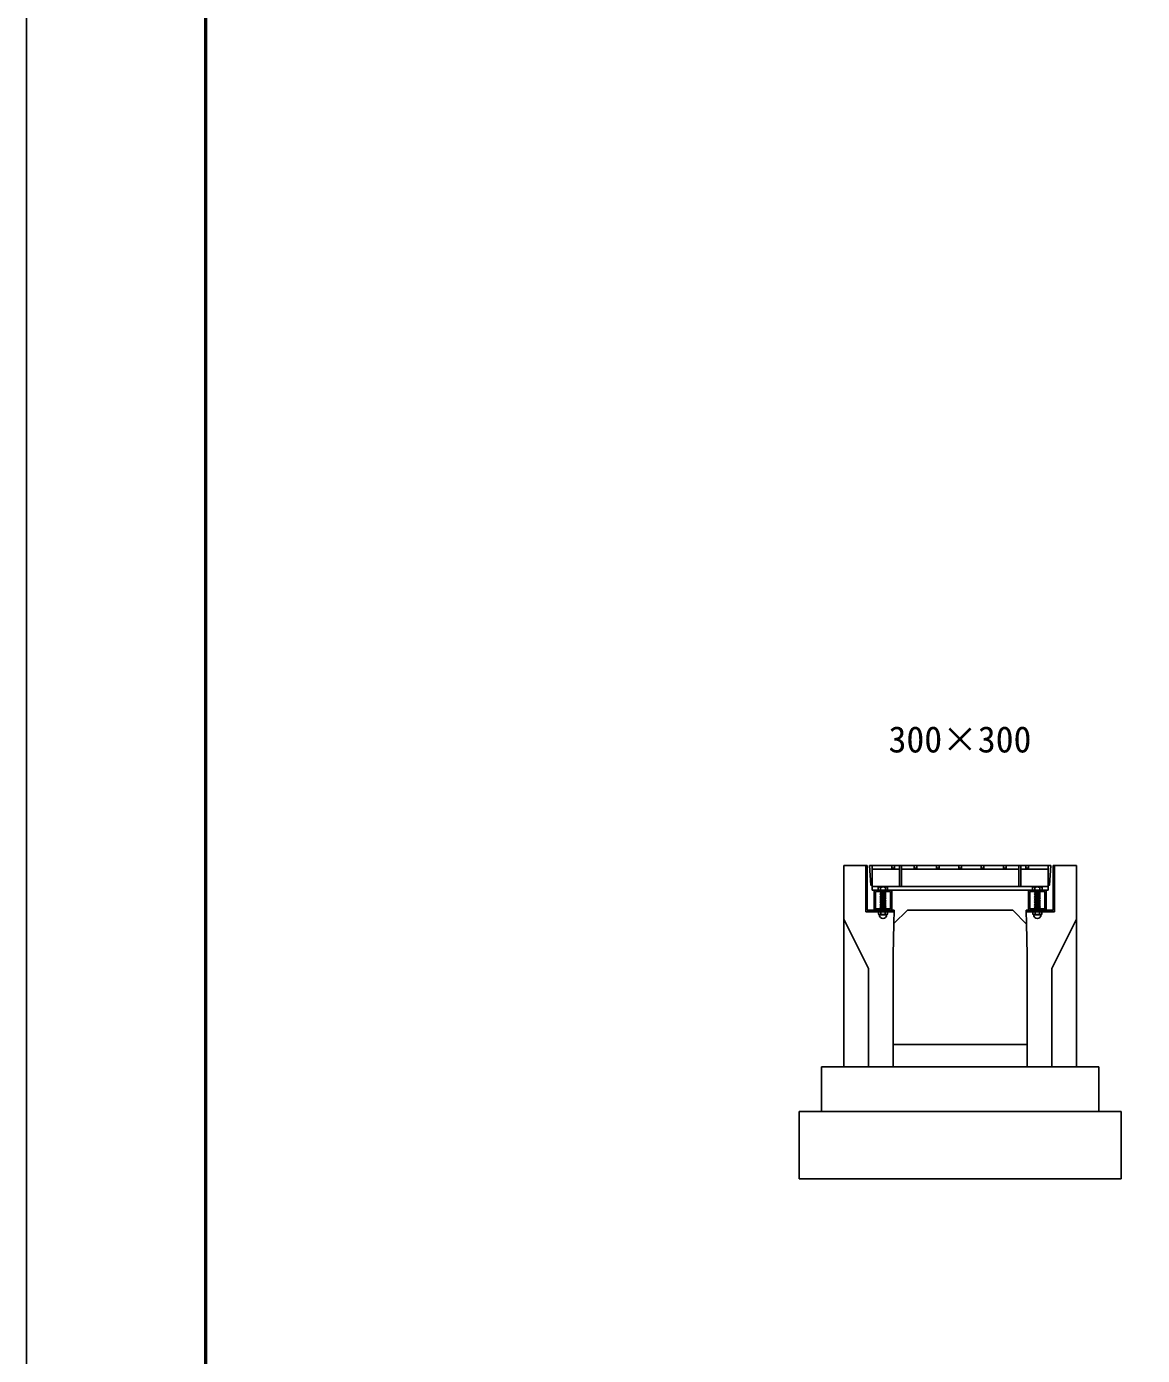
# Model space of a CAD drawing. Units: millimetres, scale not verified. Extents: x -16800 to 16800, y -5940 to 5940.
# Drawn here: x -16800 to -14307, y -2970 to 0 of the extents above; entities that cross this region are included whole.
import ezdxf
from ezdxf.enums import TextEntityAlignment as Align

# ---------------------------------------------------------------- set-up
doc = ezdxf.new("R2010")
doc.units = ezdxf.units.MM
doc.header["$LTSCALE"] = 20
doc.linetypes.add('DOTTED', pattern=[1.75, 0.25, -1.5])
for name, color, linetype, lineweight in [('0-0_Defpoints', 5, 'Continuous', 25), ('0-1_OUTLINE', 3, 'Continuous', 25), ('0-2_TXT', 7, 'Continuous', 25), ('0-4_WAKU', 3, 'Continuous', 25), ('0-6_HATCH', 6, 'Continuous', 25)]:
    doc.layers.add(name, color=color, linetype=linetype, lineweight=lineweight)
doc.styles.add('ＭＳ ゴシック', font='')
doc.styles.get('ＭＳ ゴシック').set_extended_font_data('MS Gothic')

msp = doc.modelspace()

# ---------------------------------------------------------------- linework, layer by layer
at = {"layer": '0-0_Defpoints'}
msp.add_lwpolyline([(-16800, -5940), (0, -5940), (0, 5940), (-16800, 5940)], close=True, dxfattribs=at)
at = {"layer": '0-1_OUTLINE'}
for p, q in [((-14973.94, -1875), (-14973.94, -2325)), ((-14921.44, -1875), (-14973.94, -1875)), ((-14453.94, -1875), (-14506.44, -1875)), ((-14453.94, -1875), (-14453.94, -2325)), ((-14862.19, -2005), (-14831.44, -1975)), ((-14831.44, -1975), (-14596.44, -1975)), ((-14596.44, -1975), (-14565.67, -2005.77)), ((-14973.94, -1995), (-14918.94, -2105)), ((-14862.19, -2005), (-14863.94, -2075)), ((-14563.94, -2075), (-14565.69, -2005)), ((-14453.94, -1995), (-14508.94, -2105)), ((-14863.94, -2075), (-14863.94, -2325)), ((-14563.94, -2075), (-14563.94, -2325)), ((-14918.94, -2105), (-14918.94, -2325)), ((-14508.94, -2105), (-14508.94, -2325)), ((-14863.94, -2275), (-14563.94, -2275)), ((-15023.94, -2325), (-15023.94, -2425)), ((-15023.94, -2325), (-14403.94, -2325)), ((-14973.94, -2325), (-14863.94, -2325)), ((-14563.94, -2325), (-14453.94, -2325)), ((-14403.94, -2325), (-14403.94, -2425)), ((-15073.94, -2575), (-15073.94, -2425)), ((-15073.94, -2425), (-14353.94, -2425)), ((-14353.94, -2575), (-14353.94, -2425)), ((-15073.94, -2575), (-14353.94, -2575))]:
    msp.add_line(p, q, dxfattribs=at)
at = {"layer": '0-4_WAKU', "lineweight": 50}
msp.add_lwpolyline([(-16400, -5540), (-400, -5540), (-400, 5540), (-16400, 5540)], close=True, dxfattribs=at)
at = {"layer": '0-6_HATCH'}
for p, q in [((-14924.64, -1875), (-14924.64, -1978.2)), ((-14921.44, -1875), (-14921.44, -1975)), ((-14916.44, -1875), (-14511.44, -1875)), ((-14910.44, -1875), (-14910.44, -1930)), ((-14910.44, -1883), (-14849.44, -1883)), ((-14849.44, -1922), (-14849.44, -1875)), ((-14844.94, -1922), (-14844.94, -1875)), ((-14844.94, -1883), (-14582.94, -1883)), ((-14582.94, -1875), (-14582.94, -1922)), ((-14578.44, -1875), (-14578.44, -1922)), ((-14578.44, -1883), (-14517.44, -1883)), ((-14517.44, -1875), (-14517.44, -1930)), ((-14506.44, -1875), (-14506.44, -1975)), ((-14503.24, -1875), (-14503.24, -1978.2)), ((-14910.44, -1922), (-14517.44, -1922)), ((-14910.44, -1930), (-14517.44, -1930)), ((-14894.94, -1922.5), (-14896.94, -1924)), ((-14896.94, -1930), (-14896.94, -1924)), ((-14875.94, -1930), (-14896.94, -1930)), ((-14896.62, -1923.72), (-14894.94, -1922.5)), ((-14877.94, -1922.5), (-14894.94, -1922.5)), ((-14892.94, -1930), (-14879.94, -1930)), ((-14892.94, -1931), (-14891.94, -1930)), ((-14891.94, -1930), (-14891.94, -1924)), ((-14880.94, -1930), (-14880.94, -1924)), ((-14880.94, -1931), (-14879.94, -1930)), ((-14876.27, -1923.72), (-14877.94, -1922.5)), ((-14875.94, -1930), (-14875.94, -1924)), ((-14549.94, -1922.5), (-14551.94, -1924)), ((-14551.94, -1930), (-14551.94, -1924)), ((-14530.94, -1930), (-14551.94, -1930)), ((-14551.62, -1923.72), (-14549.94, -1922.5)), ((-14532.94, -1922.5), (-14549.94, -1922.5)), ((-14547.94, -1930), (-14534.94, -1930)), ((-14547.94, -1931), (-14546.94, -1930)), ((-14546.94, -1930), (-14546.94, -1924)), ((-14535.94, -1930), (-14535.94, -1924)), ((-14535.94, -1931), (-14534.94, -1930)), ((-14531.27, -1923.72), (-14532.94, -1922.5)), ((-14530.94, -1930), (-14530.94, -1924)), ((-14891.94, -1932), (-14892.94, -1931)), ((-14892.94, -1933), (-14891.94, -1932)), ((-14891.94, -1934), (-14892.94, -1933)), ((-14892.94, -1935), (-14891.94, -1934)), ((-14879.94, -1934), (-14892.94, -1935)), ((-14891.94, -1936), (-14892.94, -1935)), ((-14892.94, -1937), (-14891.94, -1936)), ((-14879.94, -1936), (-14892.94, -1937)), ((-14891.94, -1938), (-14892.94, -1937)), ((-14892.94, -1939), (-14891.94, -1938)), ((-14879.94, -1938), (-14892.94, -1939)), ((-14891.94, -1940), (-14892.94, -1939)), ((-14892.94, -1941), (-14891.94, -1940)), ((-14879.94, -1940), (-14892.94, -1941)), ((-14891.94, -1942), (-14892.94, -1941)), ((-14879.94, -1942), (-14892.94, -1943)), ((-14892.94, -1943), (-14891.94, -1942)), ((-14879.94, -1944), (-14892.94, -1945)), ((-14891.94, -1946), (-14892.94, -1945)), ((-14879.94, -1946), (-14892.94, -1947)), ((-14892.94, -1947), (-14891.94, -1946)), ((-14891.94, -1948), (-14892.94, -1947)), ((-14879.94, -1948), (-14892.94, -1949)), ((-14892.94, -1949), (-14891.94, -1948)), ((-14891.94, -1950), (-14892.94, -1949)), ((-14879.94, -1950), (-14892.94, -1951)), ((-14892.94, -1951), (-14891.94, -1950)), ((-14891.94, -1952), (-14892.94, -1951)), ((-14879.94, -1952), (-14892.94, -1953)), ((-14892.94, -1953), (-14891.94, -1952)), ((-14891.94, -1954), (-14892.94, -1953)), ((-14879.94, -1954), (-14892.94, -1955)), ((-14892.94, -1955), (-14891.94, -1954)), ((-14891.94, -1956), (-14892.94, -1955)), ((-14879.94, -1956), (-14892.94, -1957)), ((-14892.94, -1957), (-14891.94, -1956)), ((-14891.94, -1958), (-14892.94, -1957)), ((-14879.94, -1958), (-14892.94, -1959)), ((-14892.94, -1959), (-14891.94, -1958)), ((-14891.94, -1960), (-14892.94, -1959)), ((-14879.94, -1960), (-14892.94, -1961)), ((-14892.94, -1961), (-14891.94, -1960)), ((-14879.94, -1932), (-14880.94, -1931)), ((-14880.94, -1935), (-14879.94, -1934)), ((-14879.94, -1936), (-14880.94, -1935)), ((-14880.94, -1937), (-14879.94, -1936)), ((-14879.94, -1938), (-14880.94, -1937)), ((-14880.94, -1939), (-14879.94, -1938)), ((-14879.94, -1940), (-14880.94, -1939)), ((-14880.94, -1943), (-14879.94, -1942)), ((-14879.94, -1944), (-14880.94, -1943)), ((-14880.94, -1945), (-14879.94, -1944)), ((-14879.94, -1946), (-14880.94, -1945)), ((-14880.94, -1947), (-14879.94, -1946)), ((-14880.94, -1947), (-14879.94, -1948)), ((-14880.94, -1949), (-14879.94, -1948)), ((-14880.94, -1949), (-14879.94, -1950)), ((-14880.94, -1951), (-14879.94, -1950)), ((-14880.94, -1951), (-14879.94, -1952)), ((-14880.94, -1953), (-14879.94, -1952)), ((-14880.94, -1953), (-14879.94, -1954)), ((-14880.94, -1955), (-14879.94, -1954)), ((-14880.94, -1955), (-14879.94, -1956)), ((-14880.94, -1957), (-14879.94, -1956)), ((-14880.94, -1957), (-14879.94, -1958)), ((-14880.94, -1959), (-14879.94, -1958)), ((-14880.94, -1959), (-14879.94, -1960)), ((-14880.94, -1961), (-14879.94, -1960)), ((-14546.94, -1932), (-14547.94, -1931)), ((-14547.94, -1933), (-14546.94, -1932)), ((-14546.94, -1934), (-14547.94, -1933)), ((-14547.94, -1935), (-14546.94, -1934)), ((-14534.94, -1934), (-14547.94, -1935)), ((-14546.94, -1936), (-14547.94, -1935)), ((-14547.94, -1937), (-14546.94, -1936)), ((-14534.94, -1936), (-14547.94, -1937)), ((-14546.94, -1938), (-14547.94, -1937)), ((-14547.94, -1939), (-14546.94, -1938)), ((-14534.94, -1938), (-14547.94, -1939)), ((-14546.94, -1940), (-14547.94, -1939)), ((-14547.94, -1941), (-14546.94, -1940)), ((-14534.94, -1940), (-14547.94, -1941)), ((-14546.94, -1942), (-14547.94, -1941)), ((-14534.94, -1942), (-14547.94, -1943)), ((-14547.94, -1943), (-14546.94, -1942)), ((-14534.94, -1944), (-14547.94, -1945)), ((-14546.94, -1946), (-14547.94, -1945)), ((-14534.94, -1946), (-14547.94, -1947)), ((-14547.94, -1947), (-14546.94, -1946)), ((-14546.94, -1948), (-14547.94, -1947)), ((-14534.94, -1948), (-14547.94, -1949)), ((-14547.94, -1949), (-14546.94, -1948)), ((-14546.94, -1950), (-14547.94, -1949)), ((-14534.94, -1950), (-14547.94, -1951)), ((-14547.94, -1951), (-14546.94, -1950)), ((-14546.94, -1952), (-14547.94, -1951)), ((-14534.94, -1952), (-14547.94, -1953)), ((-14547.94, -1953), (-14546.94, -1952)), ((-14546.94, -1954), (-14547.94, -1953)), ((-14534.94, -1954), (-14547.94, -1955)), ((-14547.94, -1955), (-14546.94, -1954)), ((-14546.94, -1956), (-14547.94, -1955)), ((-14534.94, -1956), (-14547.94, -1957)), ((-14547.94, -1957), (-14546.94, -1956)), ((-14546.94, -1958), (-14547.94, -1957)), ((-14534.94, -1958), (-14547.94, -1959)), ((-14547.94, -1959), (-14546.94, -1958)), ((-14546.94, -1960), (-14547.94, -1959)), ((-14534.94, -1960), (-14547.94, -1961)), ((-14547.94, -1961), (-14546.94, -1960)), ((-14534.94, -1932), (-14535.94, -1931)), ((-14535.94, -1935), (-14534.94, -1934)), ((-14534.94, -1936), (-14535.94, -1935)), ((-14535.94, -1937), (-14534.94, -1936)), ((-14534.94, -1938), (-14535.94, -1937)), ((-14535.94, -1939), (-14534.94, -1938)), ((-14534.94, -1940), (-14535.94, -1939)), ((-14535.94, -1943), (-14534.94, -1942)), ((-14534.94, -1944), (-14535.94, -1943)), ((-14535.94, -1945), (-14534.94, -1944)), ((-14534.94, -1946), (-14535.94, -1945)), ((-14535.94, -1947), (-14534.94, -1946)), ((-14535.94, -1947), (-14534.94, -1948)), ((-14535.94, -1949), (-14534.94, -1948)), ((-14535.94, -1949), (-14534.94, -1950)), ((-14535.94, -1951), (-14534.94, -1950)), ((-14535.94, -1951), (-14534.94, -1952)), ((-14535.94, -1953), (-14534.94, -1952)), ((-14535.94, -1953), (-14534.94, -1954)), ((-14535.94, -1955), (-14534.94, -1954)), ((-14535.94, -1955), (-14534.94, -1956)), ((-14535.94, -1957), (-14534.94, -1956)), ((-14535.94, -1957), (-14534.94, -1958)), ((-14535.94, -1959), (-14534.94, -1958)), ((-14535.94, -1959), (-14534.94, -1960)), ((-14535.94, -1961), (-14534.94, -1960)), ((-14924.64, -1978.2), (-14863.44, -1978.2)), ((-14861.44, -1975), (-14921.44, -1975)), ((-14895.78, -1978.2), (-14896.65, -1978.85)), ((-14896.65, -1978.85), (-14896.65, -1984.03)), ((-14894.96, -1985), (-14896.65, -1984.03)), ((-14877.1, -1978.2), (-14895.78, -1978.2)), ((-14894.96, -1985.33), (-14894.96, -1985)), ((-14877.93, -1985), (-14894.96, -1985)), ((-14877.93, -1985.33), (-14894.96, -1985.33)), ((-14891.94, -1962), (-14892.94, -1961)), ((-14879.94, -1962), (-14892.94, -1963)), ((-14892.94, -1963), (-14891.94, -1962)), ((-14891.94, -1964), (-14892.94, -1963)), ((-14879.94, -1964), (-14892.94, -1965)), ((-14892.94, -1965), (-14891.94, -1964)), ((-14891.94, -1966), (-14892.94, -1965)), ((-14879.94, -1966), (-14892.94, -1967)), ((-14892.94, -1967), (-14891.94, -1966)), ((-14891.94, -1968), (-14892.94, -1967)), ((-14879.94, -1968), (-14892.94, -1969)), ((-14892.94, -1969), (-14891.94, -1968)), ((-14891.94, -1970), (-14892.94, -1969)), ((-14879.94, -1970), (-14892.94, -1971)), ((-14892.94, -1971), (-14891.94, -1970)), ((-14891.94, -1972), (-14892.94, -1971)), ((-14892.94, -1973), (-14891.94, -1972)), ((-14891.94, -1974), (-14892.94, -1973)), ((-14892.94, -1975), (-14891.94, -1974)), ((-14891.94, -1976), (-14892.94, -1975)), ((-14892.94, -1977), (-14891.94, -1976)), ((-14891.94, -1978), (-14892.94, -1977)), ((-14892.13, -1978.2), (-14891.93, -1978)), ((-14892.13, -1978.2), (-14880.13, -1978.2)), ((-14891.54, -1978.85), (-14891.54, -1984.03)), ((-14881.34, -1978.85), (-14881.34, -1984.03)), ((-14880.94, -1961), (-14879.94, -1962)), ((-14880.94, -1963), (-14879.94, -1962)), ((-14880.94, -1963), (-14879.94, -1964)), ((-14880.94, -1965), (-14879.94, -1964)), ((-14880.94, -1965), (-14879.94, -1966)), ((-14880.94, -1967), (-14879.94, -1966)), ((-14880.94, -1967), (-14879.94, -1968)), ((-14880.94, -1969), (-14879.94, -1968)), ((-14880.94, -1969), (-14879.94, -1970)), ((-14880.94, -1971), (-14879.94, -1970)), ((-14880.94, -1971), (-14879.94, -1972)), ((-14880.94, -1973), (-14879.94, -1972)), ((-14880.94, -1973), (-14879.94, -1974)), ((-14880.94, -1975), (-14879.94, -1974)), ((-14880.94, -1975), (-14879.93, -1976)), ((-14880.94, -1977), (-14879.94, -1976)), ((-14880.94, -1977), (-14879.93, -1978)), ((-14880.13, -1978.2), (-14879.93, -1978)), ((-14877.93, -1985), (-14876.24, -1984.03)), ((-14877.93, -1985.33), (-14877.93, -1985)), ((-14877.1, -1978.2), (-14876.24, -1978.85)), ((-14876.24, -1978.85), (-14876.24, -1984.03)), ((-14863.44, -1975), (-14863.44, -1978.2)), ((-14862.19, -2005), (-14861.44, -1975)), ((-14566.44, -1975), (-14506.44, -1975)), ((-14565.67, -2005.77), (-14566.44, -1975)), ((-14550.78, -1978.2), (-14551.65, -1978.85)), ((-14551.65, -1978.85), (-14551.65, -1984.03)), ((-14549.96, -1985), (-14551.65, -1984.03)), ((-14532.1, -1978.2), (-14550.78, -1978.2)), ((-14549.96, -1985.33), (-14549.96, -1985)), ((-14532.93, -1985), (-14549.96, -1985)), ((-14532.93, -1985.33), (-14549.96, -1985.33)), ((-14546.94, -1962), (-14547.94, -1961)), ((-14534.94, -1962), (-14547.94, -1963)), ((-14547.94, -1963), (-14546.94, -1962)), ((-14546.94, -1964), (-14547.94, -1963)), ((-14534.94, -1964), (-14547.94, -1965)), ((-14547.94, -1965), (-14546.94, -1964)), ((-14546.94, -1966), (-14547.94, -1965)), ((-14534.94, -1966), (-14547.94, -1967)), ((-14547.94, -1967), (-14546.94, -1966)), ((-14546.94, -1968), (-14547.94, -1967)), ((-14534.94, -1968), (-14547.94, -1969)), ((-14547.94, -1969), (-14546.94, -1968)), ((-14546.94, -1970), (-14547.94, -1969)), ((-14534.94, -1970), (-14547.94, -1971)), ((-14547.94, -1971), (-14546.94, -1970)), ((-14546.94, -1972), (-14547.94, -1971)), ((-14547.94, -1973), (-14546.94, -1972)), ((-14546.94, -1974), (-14547.94, -1973)), ((-14547.94, -1975), (-14546.94, -1974)), ((-14546.94, -1976), (-14547.94, -1975)), ((-14547.94, -1977), (-14546.94, -1976)), ((-14546.94, -1978), (-14547.94, -1977)), ((-14547.13, -1978.2), (-14546.93, -1978)), ((-14547.13, -1978.2), (-14535.13, -1978.2)), ((-14546.54, -1978.85), (-14546.54, -1984.03)), ((-14536.34, -1978.85), (-14536.34, -1984.03)), ((-14535.94, -1961), (-14534.94, -1962)), ((-14535.94, -1963), (-14534.94, -1962)), ((-14535.94, -1963), (-14534.94, -1964)), ((-14535.94, -1965), (-14534.94, -1964)), ((-14535.94, -1965), (-14534.94, -1966)), ((-14535.94, -1967), (-14534.94, -1966)), ((-14535.94, -1967), (-14534.94, -1968)), ((-14535.94, -1969), (-14534.94, -1968)), ((-14535.94, -1969), (-14534.94, -1970)), ((-14535.94, -1971), (-14534.94, -1970)), ((-14535.94, -1971), (-14534.94, -1972)), ((-14535.94, -1973), (-14534.94, -1972)), ((-14535.94, -1973), (-14534.94, -1974)), ((-14535.94, -1975), (-14534.94, -1974)), ((-14535.94, -1975), (-14534.93, -1976)), ((-14535.94, -1977), (-14534.94, -1976)), ((-14535.94, -1977), (-14534.93, -1978)), ((-14535.13, -1978.2), (-14534.93, -1978)), ((-14532.93, -1985), (-14531.24, -1984.03)), ((-14532.93, -1985.33), (-14532.93, -1985)), ((-14532.1, -1978.2), (-14531.24, -1978.85)), ((-14531.24, -1978.85), (-14531.24, -1984.03))]:
    msp.add_line(p, q, dxfattribs=at)
at = {"layer": '0-6_HATCH', "linetype": 'DOTTED'}
for p, q in [((-14879.94, -1930), (-14892.94, -1931)), ((-14534.94, -1930), (-14547.94, -1931)), ((-14879.94, -1932), (-14892.94, -1933)), ((-14534.94, -1932), (-14547.94, -1933)), ((-14879.94, -1972), (-14892.94, -1973)), ((-14879.94, -1974), (-14892.94, -1975)), ((-14879.94, -1976), (-14892.94, -1977)), ((-14534.94, -1972), (-14547.94, -1973)), ((-14534.94, -1974), (-14547.94, -1975)), ((-14534.94, -1976), (-14547.94, -1977))]:
    msp.add_line(p, q, dxfattribs=at)
at = {"layer": '0-6_HATCH'}
for points in [[(-14910.44, -1919), (-14913.44, -1919), (-14916.44, -1875)], [(-14860.94, -1875), (-14860.94, -1881), (-14866.94, -1881), (-14866.94, -1875)], [(-14810.94, -1875), (-14810.94, -1881), (-14816.94, -1881), (-14816.94, -1875)], [(-14760.94, -1875), (-14760.94, -1881), (-14766.94, -1881), (-14766.94, -1875)], [(-14710.94, -1875), (-14710.94, -1881), (-14716.94, -1881), (-14716.94, -1875)], [(-14660.94, -1875), (-14660.94, -1881), (-14666.94, -1881), (-14666.94, -1875)], [(-14610.94, -1875), (-14610.94, -1881), (-14616.94, -1881), (-14616.94, -1875)], [(-14560.94, -1875), (-14560.94, -1881), (-14566.94, -1881), (-14566.94, -1875)], [(-14517.44, -1919), (-14514.44, -1919), (-14511.44, -1875)], [(-14892.94, -1945), (-14891.94, -1944), (-14892.94, -1943)], [(-14879.94, -1934), (-14880.94, -1933), (-14879.94, -1932)], [(-14879.94, -1942), (-14880.94, -1941), (-14879.94, -1940)], [(-14547.94, -1945), (-14546.94, -1944), (-14547.94, -1943)], [(-14534.94, -1934), (-14535.94, -1933), (-14534.94, -1932)], [(-14534.94, -1942), (-14535.94, -1941), (-14534.94, -1940)], [(-14564.44, -1975), (-14564.44, -1978.2), (-14503.24, -1978.2)]]:
    msp.add_lwpolyline(points, dxfattribs=at)
for points in [[(-14906.44, -1930), (-14906.44, -1975), (-14866.44, -1975), (-14866.44, -1930)], [(-14521.44, -1930), (-14521.44, -1975), (-14561.44, -1975), (-14561.44, -1930)], [(-14903.24, -1933.2), (-14903.24, -1971.8), (-14869.64, -1971.8), (-14869.64, -1933.2)], [(-14524.64, -1933.2), (-14524.64, -1971.8), (-14558.24, -1971.8), (-14558.24, -1933.2)]]:
    msp.add_lwpolyline(points, close=True, dxfattribs=at)
for centre, radius, start, end in [((-14894.44, -1926.62), 3.62, 46.39563, 133.60437), ((-14886.44, -1938.62), 15.62, 69.39075, 110.60925), ((-14878.44, -1926.62), 3.62, 46.39563, 133.60437), ((-14549.44, -1926.62), 3.62, 46.39563, 133.60437), ((-14541.44, -1938.62), 15.62, 69.39075, 110.60925), ((-14533.44, -1926.62), 3.62, 46.39563, 133.60437), ((-14894.1, -1983.54), 5.35, 61.49832, 118.50684), ((-14894.1, -1979.33), 5.35, 241.49843, 298.50089), ((-14886.44, -1985.33), 8.19, 180, 359.99995), ((-14886.44, -1998.61), 20.42, 75.52621, 104.47362), ((-14886.44, -1964.26), 20.42, 255.52638, 284.47374), ((-14878.79, -1983.54), 5.35, 61.49231, 118.50169), ((-14878.79, -1979.33), 5.35, 241.49989, 298.5), ((-14549.1, -1983.54), 5.35, 61.49832, 118.50684), ((-14549.1, -1979.33), 5.35, 241.49843, 298.50089), ((-14541.44, -1985.33), 8.19, 180, 359.99995), ((-14541.44, -1998.61), 20.42, 75.52621, 104.47362), ((-14541.44, -1964.26), 20.42, 255.52638, 284.47374), ((-14533.79, -1983.54), 5.35, 61.49231, 118.50169), ((-14533.79, -1979.33), 5.35, 241.49989, 298.5)]:
    msp.add_arc(centre, radius, start, end, dxfattribs=at)

# ---------------------------------------------------------------- texts
at = {"layer": '0-2_TXT', "style": 'ＭＳ ゴシック'}
msp.add_text('300×300', height=58.65, dxfattribs=at).set_placement((-14873.94, -1640), align=Align.BOTTOM_LEFT)

doc.saveas('drawing.dxf')
